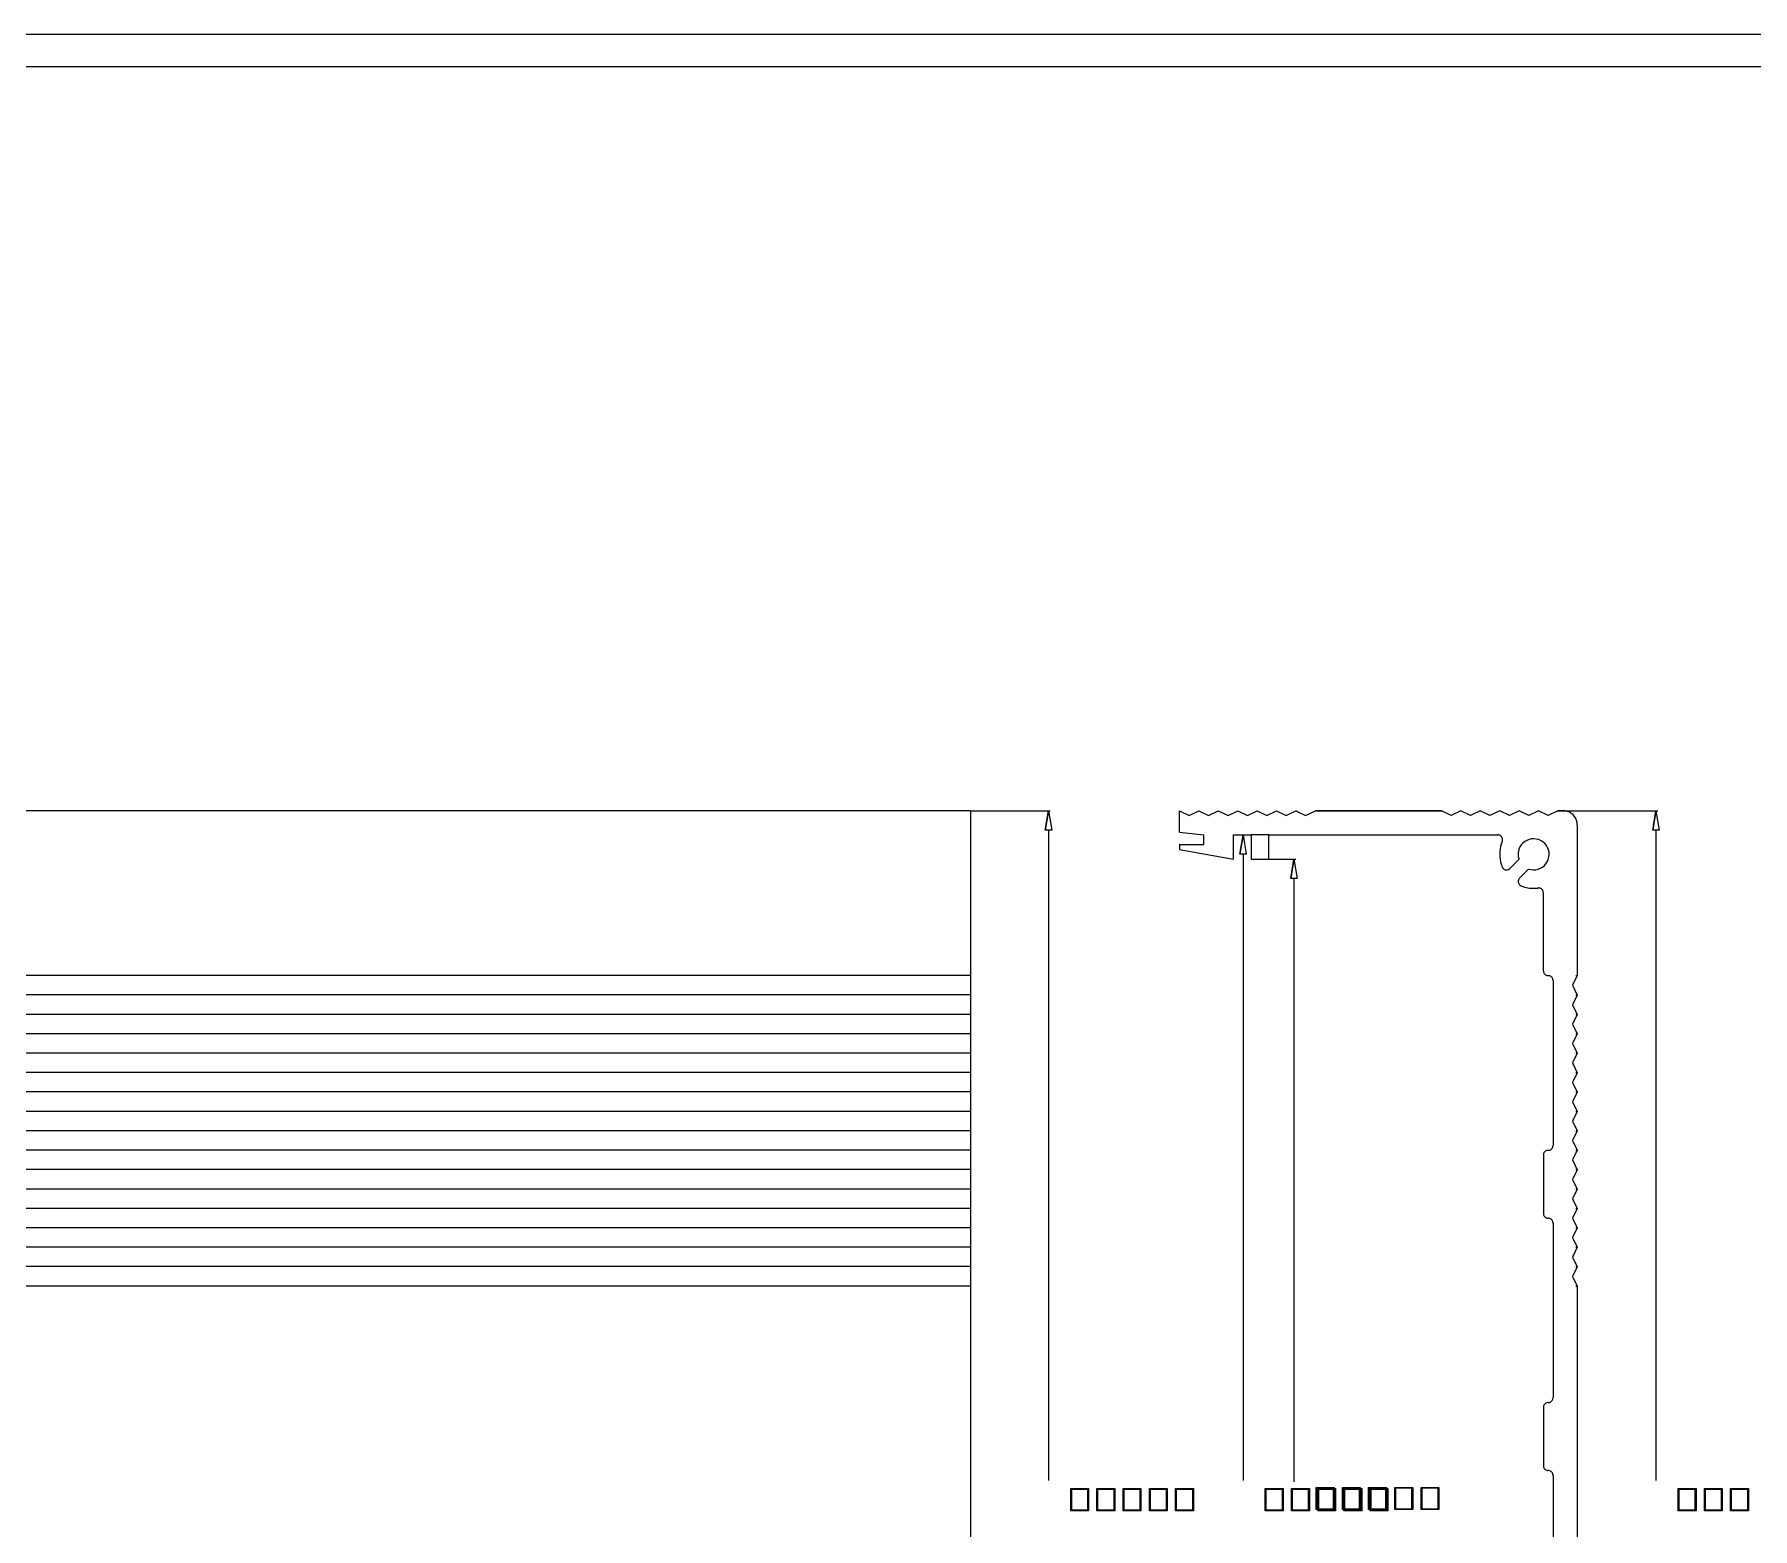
# Model space of a CAD drawing. Header units: metres. Extents: x 0 to 27, y 0 to 13.2.
# Drawn here: x 6.7 to 13.53, y 7.24 to 13.18 of the extents above; entities that cross this region are included whole.
import ezdxf

# ---------------------------------------------------------------- set-up
doc = ezdxf.new("R2010")
doc.units = ezdxf.units.M
doc.linetypes.add('AUSGEZOGEN', pattern=[0])
doc.layers.get('0').update_dxf_attribs({"linetype": 'AUSGEZOGEN'})

msp = doc.modelspace()

# ---------------------------------------------------------------- linework, layer by layer
for points in [[(0, 0), (26.9861, 0), (0, 0), (26.9861, 0), (26.9861, 13.1806), (0, 0), (26.9861, 13.1806), (0, 13.1806), (0, 0)], [(0, 0), (26.9861, 0), (26.9861, 0), (26.9861, 13.1806), (26.9861, 13.1806), (0, 13.1806), (0, 0)], [(0.2681, 0.1292), (26.718, 0.1292), (26.718, 0.1292), (26.718, 13.0513), (26.718, 13.0513), (0.2681, 13.0513), (0.2681, 13.0513), (0.2681, 0.1292)], [(10.4176, 10.0948), (2.7037, 10.0948)], [(10.4176, 10.0948), (10.4176, 4.5022)], [(10.42, 10.0948), (10.7346, 10.0948)], [(10.7148, 10.0177), (10.7277, 10.0948), (10.7148, 10.0177), (10.7277, 10.0948), (10.7277, 10.0948), (10.7148, 10.0177), (10.7277, 10.0948), (10.7405, 10.0177), (10.7148, 10.0177)], [(11.2484, 10.01), (11.2484, 10.0948)], [(11.2484, 10.0948), (11.287, 10.0755), (11.287, 10.0755), (11.3256, 10.0948), (11.3256, 10.0948), (11.3641, 10.0755)], [(11.3641, 10.0755), (11.4027, 10.0948), (11.4027, 10.0948), (11.4413, 10.0755)], [(11.4027, 10.0948), (11.4413, 10.0755), (11.4413, 10.0755), (11.4798, 10.0948)], [(11.4798, 10.0948), (11.5184, 10.0755)], [(11.5184, 10.0755), (11.557, 10.0948), (11.557, 10.0948), (11.5955, 10.0755)], [(11.557, 10.0948), (11.5955, 10.0755), (11.5955, 10.0755), (11.6341, 10.0948)], [(11.6341, 10.0948), (11.6727, 10.0755)], [(11.6727, 10.0755), (11.7113, 10.0948), (11.7113, 10.0948), (11.7498, 10.0755)], [(11.7113, 10.0948), (11.7498, 10.0755), (11.7498, 10.0755), (11.7884, 10.0948)], [(11.7884, 10.0948), (12.2898, 10.0948)], [(12.2898, 10.0948), (11.7884, 10.0948)], [(11.7884, 10.0948), (12.2898, 10.0948)], [(12.3669, 10.0948), (12.3284, 10.0755), (12.3284, 10.0755), (12.2898, 10.0948)], [(12.5212, 10.0948), (12.4827, 10.0755), (12.4827, 10.0755), (12.4441, 10.0948), (12.4441, 10.0948), (12.4055, 10.0755), (12.4055, 10.0755), (12.3669, 10.0948), (12.3669, 10.0948), (12.3284, 10.0755)], [(12.6755, 10.0948), (12.6369, 10.0755), (12.6369, 10.0755), (12.5984, 10.0948), (12.5984, 10.0948), (12.5598, 10.0755), (12.5598, 10.0755), (12.5212, 10.0948), (12.5212, 10.0948), (12.4827, 10.0755)], [(12.7526, 10.0948), (12.7141, 10.0755), (12.7141, 10.0755), (12.6755, 10.0948), (12.6755, 10.0948), (12.6369, 10.0755)], [(12.7526, 10.0948), (12.7719, 10.0948)], [(12.7719, 10.0948), (12.7526, 10.0948)], [(12.7526, 10.0948), (12.7719, 10.0948)], [(12.7647, 10.0948), (13.1495, 10.0948)], [(12.8298, 10.037), (12.829, 10.0464), (12.8268, 10.0553), (12.8233, 10.0636), (12.8186, 10.0711), (12.8128, 10.0779), (12.8061, 10.0837), (12.7985, 10.0884), (12.7902, 10.0919), (12.7813, 10.0941), (12.7719, 10.0948)], [(13.1297, 10.0177), (13.1426, 10.0948), (13.1297, 10.0177), (13.1426, 10.0948), (13.1426, 10.0948), (13.1297, 10.0177), (13.1426, 10.0948), (13.1554, 10.0177), (13.1297, 10.0177)], [(10.7277, 10.0177), (10.7277, 7.4322)], [(11.2484, 10.01), (11.3448, 9.9984)], [(11.2484, 9.9598), (11.3448, 9.9598), (11.3448, 9.9598), (11.3448, 9.9984)], [(11.4633, 9.9984), (11.5327, 9.9984)], [(11.4633, 9.902), (11.4633, 9.9984)], [(11.4882, 9.9213), (11.5011, 9.9984), (11.4882, 9.9213), (11.5011, 9.9984), (11.5011, 9.9984), (11.4882, 9.9213), (11.5011, 9.9984), (11.5139, 9.9213), (11.4882, 9.9213)], [(11.5004, 9.9984), (11.508, 9.9984)], [(11.5327, 9.902), (11.6033, 9.902), (11.6033, 9.902), (11.6033, 9.9984), (11.6033, 9.9984), (11.5327, 9.9984), (11.5327, 9.9984), (11.5327, 9.902)], [(11.6033, 9.9984), (12.5132, 9.9984)], [(12.5311, 9.9719), (12.532, 9.9749), (12.5324, 9.9779), (12.5324, 9.9809), (12.5319, 9.9838), (12.531, 9.9866), (12.5296, 9.9893), (12.5278, 9.9917), (12.5257, 9.9938), (12.5232, 9.9956), (12.5204, 9.997), (12.5204, 9.997), (12.5197, 9.9973), (12.519, 9.9975), (12.5183, 9.9977), (12.5176, 9.9979), (12.5169, 9.998), (12.5162, 9.9982), (12.5154, 9.9983), (12.5147, 9.9983), (12.5139, 9.9984), (12.5132, 9.9984)], [(12.6361, 9.8629), (12.6458, 9.8604), (12.6555, 9.8595), (12.6651, 9.8602), (12.6744, 9.8623), (12.6832, 9.8658), (12.6914, 9.8705), (12.6988, 9.8766), (12.7052, 9.8837), (12.7105, 9.8919), (12.7145, 9.9011), (12.7145, 9.9011), (12.7171, 9.9108), (12.7179, 9.9206), (12.7173, 9.9302), (12.7152, 9.9394), (12.7117, 9.9483), (12.7069, 9.9564), (12.7009, 9.9638), (12.6938, 9.9702), (12.6856, 9.9756), (12.6764, 9.9796), (12.6764, 9.9796), (12.6666, 9.9821), (12.6569, 9.983), (12.6473, 9.9823), (12.638, 9.9802), (12.6292, 9.9768), (12.621, 9.972), (12.6137, 9.966), (12.6072, 9.9588), (12.6019, 9.9506), (12.5979, 9.9414), (12.5979, 9.9414), (12.5967, 9.9375), (12.5957, 9.9335), (12.595, 9.9294), (12.5946, 9.9253), (12.5945, 9.9213), (12.5946, 9.9172), (12.595, 9.9131), (12.5957, 9.9091), (12.5967, 9.9051), (12.5979, 9.9011)], [(12.8298, 10.037), (12.8298, 9.4391)], [(13.1426, 10.0177), (13.1426, 7.4322)], [(11.2484, 9.9598), (11.2484, 9.9405), (11.2484, 9.9405), (11.4633, 9.902)], [(11.5011, 9.9213), (11.5011, 7.4322)], [(12.5311, 9.9719), (12.5276, 9.9622), (12.5248, 9.9523), (12.5229, 9.9423), (12.5217, 9.9321), (12.5212, 9.922), (12.5216, 9.9118), (12.5227, 9.9017), (12.5245, 9.8916), (12.5271, 9.8817), (12.5305, 9.872)], [(11.5704, 9.902), (11.7105, 9.902)], [(11.6907, 9.8248), (11.7035, 9.902), (11.6907, 9.8248), (11.7035, 9.902), (11.7035, 9.902), (11.6907, 9.8248), (11.7035, 9.902), (11.7164, 9.8248), (11.6907, 9.8248)], [(12.5305, 9.872), (12.5319, 9.8691), (12.5337, 9.8666), (12.5358, 9.8645), (12.5382, 9.8627), (12.5408, 9.8613), (12.5436, 9.8603), (12.5465, 9.8598), (12.5495, 9.8597), (12.5525, 9.8601), (12.5555, 9.861), (12.5555, 9.861), (12.5563, 9.8614), (12.557, 9.8617), (12.5577, 9.862), (12.5584, 9.8624), (12.5591, 9.8629), (12.5597, 9.8633), (12.5604, 9.8638), (12.561, 9.8643), (12.5616, 9.8648), (12.5621, 9.8654)], [(12.5979, 9.9011), (12.5621, 9.8654)], [(12.6361, 9.8629), (12.6003, 9.8272)], [(11.7035, 9.8248), (11.7035, 7.4274)], [(12.6003, 9.8272), (12.5983, 9.8248), (12.5967, 9.8222), (12.5956, 9.8194), (12.5949, 9.8165), (12.5947, 9.8135), (12.5949, 9.8106), (12.5956, 9.8077), (12.5967, 9.8049), (12.5983, 9.8023), (12.6003, 9.7999), (12.6003, 9.7999), (12.6009, 9.7994), (12.6015, 9.7988), (12.6021, 9.7983), (12.6027, 9.7979), (12.6034, 9.7974), (12.6041, 9.797), (12.6048, 9.7966), (12.6055, 9.7962), (12.6062, 9.7959), (12.6069, 9.7956)], [(12.6069, 9.7956), (12.6133, 9.7933), (12.6197, 9.7913), (12.6262, 9.7896), (12.6328, 9.7883), (12.6395, 9.7873), (12.6462, 9.7866), (12.6529, 9.7863), (12.6596, 9.7863), (12.6664, 9.7866), (12.6731, 9.7873)], [(12.6948, 9.7682), (12.6945, 9.7713), (12.6938, 9.7743), (12.6926, 9.7771), (12.6911, 9.7796), (12.6891, 9.7818), (12.6869, 9.7838), (12.6844, 9.7853), (12.6816, 9.7865), (12.6786, 9.7872), (12.6755, 9.7875), (12.6755, 9.7875), (12.6753, 9.7875), (12.675, 9.7875), (12.6748, 9.7875), (12.6745, 9.7874), (12.6743, 9.7874), (12.6741, 9.7874), (12.6738, 9.7874), (12.6736, 9.7874), (12.6733, 9.7874), (12.6731, 9.7873)], [(12.6948, 9.4584), (12.6948, 9.7682)], [(10.4176, 9.4394), (2.7037, 9.4394)], [(12.6948, 9.4584), (12.695, 9.4553), (12.6958, 9.4523), (12.6969, 9.4496), (12.6985, 9.447), (12.7004, 9.4448), (12.7027, 9.4429), (12.7052, 9.4413), (12.708, 9.4401), (12.7109, 9.4394), (12.7141, 9.4391)], [(12.7334, 9.4199), (12.7331, 9.423), (12.7324, 9.4259), (12.7312, 9.4287), (12.7296, 9.4312), (12.7277, 9.4335), (12.7255, 9.4354), (12.7229, 9.437), (12.7202, 9.4382), (12.7172, 9.4389), (12.7141, 9.4391)], [(12.7141, 9.4391), (12.7141, 9.4391)], [(12.8298, 9.4391), (12.8105, 9.4006), (12.8105, 9.4006), (12.8298, 9.362), (12.8298, 9.362), (12.8105, 9.3234), (12.8105, 9.3234), (12.8298, 9.2849), (12.8298, 9.2849), (12.8105, 9.2463), (12.8105, 9.2463), (12.8298, 9.2077), (12.8298, 9.2077), (12.8105, 9.1691), (12.8105, 9.1691), (12.8298, 9.1306), (12.8298, 9.1306), (12.8105, 9.092), (12.8105, 9.092), (12.8298, 9.0534), (12.8298, 9.0534), (12.8105, 9.0149), (12.8105, 9.0149), (12.8298, 8.9763), (12.8298, 8.9763), (12.8105, 8.9377), (12.8105, 8.9377), (12.8298, 8.8992)], [(12.8239, 9.4394), (12.8298, 9.4394)], [(10.4176, 9.3623), (2.7037, 9.3623)], [(12.7334, 9.4199), (12.7334, 8.7642)], [(12.8239, 9.3623), (12.8296, 9.3623)], [(10.4176, 9.2852), (2.7037, 9.2852)], [(12.8239, 9.2852), (12.8296, 9.2852)], [(10.4176, 9.208), (2.7037, 9.208)], [(12.8239, 9.208), (12.8296, 9.208)], [(10.4176, 9.1309), (2.7037, 9.1309)], [(12.8239, 9.1309), (12.8296, 9.1309)], [(10.4176, 9.0537), (2.7037, 9.0537)], [(12.8239, 9.0537), (12.8296, 9.0537)], [(10.4176, 8.9766), (2.7037, 8.9766)], [(12.8239, 8.9766), (12.8296, 8.9766)], [(10.4176, 8.8995), (2.7037, 8.8995)], [(12.8298, 8.8992), (12.8105, 8.8606), (12.8105, 8.8606), (12.8298, 8.822), (12.8298, 8.822), (12.8105, 8.7834), (12.8105, 8.7834), (12.8298, 8.7449), (12.8298, 8.7449), (12.8105, 8.7063), (12.8105, 8.7063), (12.8298, 8.6677), (12.8298, 8.6677), (12.8105, 8.6292), (12.8105, 8.6292), (12.8298, 8.5906), (12.8298, 8.5906), (12.8105, 8.552), (12.8105, 8.552), (12.8298, 8.5135), (12.8298, 8.5135), (12.8105, 8.4749), (12.8105, 8.4749), (12.8298, 8.4363), (12.8298, 8.4363), (12.8105, 8.3978), (12.8105, 8.3978), (12.8298, 8.3592), (12.8298, 8.3592), (12.8105, 8.3206), (12.8105, 8.3206), (12.8298, 8.282), (12.8298, 8.282), (12.8105, 8.2435), (12.8105, 8.2435), (12.8298, 8.2049)], [(12.8239, 8.8995), (12.8296, 8.8995)], [(10.4176, 8.8223), (2.7037, 8.8223)], [(12.8239, 8.8223), (12.8296, 8.8223)], [(10.4176, 8.7455), (2.7037, 8.7455)], [(12.7141, 8.7449), (12.7109, 8.7446), (12.708, 8.7439), (12.7052, 8.7427), (12.7027, 8.7412), (12.7004, 8.7392), (12.6985, 8.737), (12.6969, 8.7345), (12.6958, 8.7317), (12.695, 8.7287), (12.6948, 8.7256)], [(12.7141, 8.7449), (12.7172, 8.7451), (12.7202, 8.7459), (12.7229, 8.747), (12.7255, 8.7486), (12.7277, 8.7505), (12.7296, 8.7528), (12.7312, 8.7553), (12.7324, 8.7581), (12.7331, 8.761), (12.7334, 8.7642)], [(12.7141, 8.7449), (12.7141, 8.7449)], [(12.8237, 8.7455), (12.8295, 8.7455)], [(12.6948, 8.7256), (12.6948, 8.4942)], [(10.4176, 8.6687), (2.7037, 8.6687)], [(12.8236, 8.6687), (12.8293, 8.6687)], [(10.4176, 8.5909), (2.7037, 8.5909)], [(12.8239, 8.5909), (12.8296, 8.5909)], [(10.4176, 8.5138), (2.7037, 8.5138)], [(12.6948, 8.4942), (12.695, 8.491), (12.6958, 8.4881), (12.6969, 8.4853), (12.6985, 8.4828), (12.7004, 8.4805), (12.7027, 8.4786), (12.7052, 8.477), (12.708, 8.4759), (12.7109, 8.4751), (12.7141, 8.4749)], [(12.7334, 8.4556), (12.7331, 8.4587), (12.7324, 8.4617), (12.7312, 8.4645), (12.7296, 8.467), (12.7277, 8.4692), (12.7255, 8.4712), (12.7229, 8.4727), (12.7202, 8.4739), (12.7172, 8.4746), (12.7141, 8.4749)], [(12.7141, 8.4749), (12.7141, 8.4749)], [(12.8239, 8.5138), (12.8296, 8.5138)], [(10.4176, 8.4366), (2.7037, 8.4366)], [(12.7334, 8.4556), (12.7334, 7.7614)], [(12.8239, 8.4366), (12.8296, 8.4366)], [(10.4176, 8.3595), (2.7037, 8.3595)], [(12.8239, 8.3595), (12.8296, 8.3595)], [(10.4176, 8.2823), (2.7037, 8.2823)], [(12.8239, 8.2823), (12.8296, 8.2823)], [(10.4176, 8.2052), (2.7037, 8.2052)], [(12.8239, 8.2052), (12.8296, 8.2052)], [(12.8298, 8.2049), (12.8298, 6.3921)], [(12.7141, 7.7421), (12.7109, 7.7418), (12.708, 7.7411), (12.7052, 7.7399), (12.7027, 7.7383), (12.7004, 7.7364), (12.6985, 7.7342), (12.6969, 7.7316), (12.6958, 7.7289), (12.695, 7.7259), (12.6948, 7.7228)], [(12.6948, 7.7228), (12.6948, 7.4914)], [(12.7141, 7.7421), (12.7172, 7.7423), (12.7202, 7.743), (12.7229, 7.7442), (12.7255, 7.7458), (12.7277, 7.7477), (12.7296, 7.75), (12.7312, 7.7525), (12.7324, 7.7553), (12.7331, 7.7582), (12.7334, 7.7614)], [(12.7141, 7.7421), (12.7141, 7.7421)], [(12.6948, 7.4914), (12.695, 7.4882), (12.6958, 7.4853), (12.6969, 7.4825), (12.6985, 7.48), (12.7004, 7.4777), (12.7027, 7.4758), (12.7052, 7.4742), (12.708, 7.4731), (12.7109, 7.4723), (12.7141, 7.4721)], [(12.7334, 7.4528), (12.7331, 7.4559), (12.7324, 7.4589), (12.7312, 7.4617), (12.7296, 7.4642), (12.7277, 7.4664), (12.7255, 7.4684), (12.7229, 7.4699), (12.7202, 7.4711), (12.7172, 7.4718), (12.7141, 7.4721)], [(12.7141, 7.4721), (12.7141, 7.4721)], [(12.7334, 7.4528), (12.7334, 6.1414)], [(10.8161, 7.3124), (10.8161, 7.3999), (10.8161, 7.3999), (10.8869, 7.3999), (10.8869, 7.3999), (10.8869, 7.3124), (10.8869, 7.3124), (10.8161, 7.3124)], [(10.8188, 7.3151), (10.8841, 7.3151), (10.8841, 7.3151), (10.8841, 7.3971), (10.8841, 7.3971), (10.8188, 7.3971), (10.8188, 7.3971), (10.8188, 7.3151)], [(10.9202, 7.3124), (10.9202, 7.3999), (10.9202, 7.3999), (10.9911, 7.3999), (10.9911, 7.3999), (10.9911, 7.3124), (10.9911, 7.3124), (10.9202, 7.3124)], [(10.923, 7.3151), (10.9883, 7.3151), (10.9883, 7.3151), (10.9883, 7.3971), (10.9883, 7.3971), (10.923, 7.3971), (10.923, 7.3971), (10.923, 7.3151)], [(11.0244, 7.3124), (11.0244, 7.3999), (11.0244, 7.3999), (11.0952, 7.3999), (11.0952, 7.3999), (11.0952, 7.3124), (11.0952, 7.3124), (11.0244, 7.3124)], [(11.0272, 7.3151), (11.0925, 7.3151), (11.0925, 7.3151), (11.0925, 7.3971), (11.0925, 7.3971), (11.0272, 7.3971), (11.0272, 7.3971), (11.0272, 7.3151)], [(11.1286, 7.3124), (11.1286, 7.3999), (11.1286, 7.3999), (11.1994, 7.3999), (11.1994, 7.3999), (11.1994, 7.3124), (11.1994, 7.3124), (11.1286, 7.3124)], [(11.1313, 7.3151), (11.1966, 7.3151), (11.1966, 7.3151), (11.1966, 7.3971), (11.1966, 7.3971), (11.1313, 7.3971), (11.1313, 7.3971), (11.1313, 7.3151)], [(11.2327, 7.3124), (11.2327, 7.3999), (11.2327, 7.3999), (11.3036, 7.3999), (11.3036, 7.3999), (11.3036, 7.3124), (11.3036, 7.3124), (11.2327, 7.3124)], [(11.2355, 7.3151), (11.3008, 7.3151), (11.3008, 7.3151), (11.3008, 7.3971), (11.3008, 7.3971), (11.2355, 7.3971), (11.2355, 7.3971), (11.2355, 7.3151)], [(11.5895, 7.3124), (11.5895, 7.3999), (11.5895, 7.3999), (11.6603, 7.3999), (11.6603, 7.3999), (11.6603, 7.3124), (11.6603, 7.3124), (11.5895, 7.3124)], [(11.5922, 7.3151), (11.6575, 7.3151), (11.6575, 7.3151), (11.6575, 7.3971), (11.6575, 7.3971), (11.5922, 7.3971), (11.5922, 7.3971), (11.5922, 7.3151)], [(11.6936, 7.3124), (11.6936, 7.3999), (11.6936, 7.3999), (11.7645, 7.3999), (11.7645, 7.3999), (11.7645, 7.3124), (11.7645, 7.3124), (11.6936, 7.3124)], [(11.6964, 7.3151), (11.7617, 7.3151), (11.7617, 7.3151), (11.7617, 7.3971), (11.7617, 7.3971), (11.6964, 7.3971), (11.6964, 7.3971), (11.6964, 7.3151)], [(11.7919, 7.3172), (11.7919, 7.4047), (11.7919, 7.4047), (11.8628, 7.4047), (11.8628, 7.4047), (11.8628, 7.3172), (11.8628, 7.3172), (11.7919, 7.3172)], [(11.7947, 7.32), (11.86, 7.32), (11.86, 7.32), (11.86, 7.4019), (11.86, 7.4019), (11.7947, 7.4019), (11.7947, 7.4019), (11.7947, 7.32)], [(11.7978, 7.3124), (11.7978, 7.3999), (11.7978, 7.3999), (11.8686, 7.3999), (11.8686, 7.3999), (11.8686, 7.3124), (11.8686, 7.3124), (11.7978, 7.3124)], [(11.8006, 7.3151), (11.8659, 7.3151), (11.8659, 7.3151), (11.8659, 7.3971), (11.8659, 7.3971), (11.8006, 7.3971), (11.8006, 7.3971), (11.8006, 7.3151)], [(11.8961, 7.3172), (11.8961, 7.4047), (11.8961, 7.4047), (11.9669, 7.4047), (11.9669, 7.4047), (11.9669, 7.3172), (11.9669, 7.3172), (11.8961, 7.3172)], [(11.8989, 7.32), (11.9642, 7.32), (11.9642, 7.32), (11.9642, 7.4019), (11.9642, 7.4019), (11.8989, 7.4019), (11.8989, 7.4019), (11.8989, 7.32)], [(11.902, 7.3124), (11.902, 7.3999), (11.902, 7.3999), (11.9728, 7.3999), (11.9728, 7.3999), (11.9728, 7.3124), (11.9728, 7.3124), (11.902, 7.3124)], [(11.9047, 7.3151), (11.97, 7.3151), (11.97, 7.3151), (11.97, 7.3971), (11.97, 7.3971), (11.9047, 7.3971), (11.9047, 7.3971), (11.9047, 7.3151)], [(12.0003, 7.3172), (12.0003, 7.4047), (12.0003, 7.4047), (12.0711, 7.4047), (12.0711, 7.4047), (12.0711, 7.3172), (12.0711, 7.3172), (12.0003, 7.3172)], [(12.003, 7.32), (12.0683, 7.32), (12.0683, 7.32), (12.0683, 7.4019), (12.0683, 7.4019), (12.003, 7.4019), (12.003, 7.4019), (12.003, 7.32)], [(12.0061, 7.3124), (12.0061, 7.3999), (12.0061, 7.3999), (12.077, 7.3999), (12.077, 7.3999), (12.077, 7.3124), (12.077, 7.3124), (12.0061, 7.3124)], [(12.0089, 7.3151), (12.0742, 7.3151), (12.0742, 7.3151), (12.0742, 7.3971), (12.0742, 7.3971), (12.0089, 7.3971), (12.0089, 7.3971), (12.0089, 7.3151)], [(12.1044, 7.3172), (12.1044, 7.4047), (12.1044, 7.4047), (12.1753, 7.4047), (12.1753, 7.4047), (12.1753, 7.3172), (12.1753, 7.3172), (12.1044, 7.3172)], [(12.1072, 7.32), (12.1725, 7.32), (12.1725, 7.32), (12.1725, 7.4019), (12.1725, 7.4019), (12.1072, 7.4019), (12.1072, 7.4019), (12.1072, 7.32)], [(12.2086, 7.3172), (12.2086, 7.4047), (12.2086, 7.4047), (12.2794, 7.4047), (12.2794, 7.4047), (12.2794, 7.3172), (12.2794, 7.3172), (12.2086, 7.3172)], [(12.2114, 7.32), (12.2767, 7.32), (12.2767, 7.32), (12.2767, 7.4019), (12.2767, 7.4019), (12.2114, 7.4019), (12.2114, 7.4019), (12.2114, 7.32)], [(13.231, 7.3124), (13.231, 7.3999), (13.231, 7.3999), (13.3018, 7.3999), (13.3018, 7.3999), (13.3018, 7.3124), (13.3018, 7.3124), (13.231, 7.3124)], [(13.2337, 7.3151), (13.299, 7.3151), (13.299, 7.3151), (13.299, 7.3971), (13.299, 7.3971), (13.2337, 7.3971), (13.2337, 7.3971), (13.2337, 7.3151)], [(13.3351, 7.3124), (13.3351, 7.3999), (13.3351, 7.3999), (13.406, 7.3999), (13.406, 7.3999), (13.406, 7.3124), (13.406, 7.3124), (13.3351, 7.3124)], [(13.3379, 7.3151), (13.4032, 7.3151), (13.4032, 7.3151), (13.4032, 7.3971), (13.4032, 7.3971), (13.3379, 7.3971), (13.3379, 7.3971), (13.3379, 7.3151)], [(13.4393, 7.3124), (13.4393, 7.3999), (13.4393, 7.3999), (13.5101, 7.3999), (13.5101, 7.3999), (13.5101, 7.3124), (13.5101, 7.3124), (13.4393, 7.3124)], [(13.4421, 7.3151), (13.5074, 7.3151), (13.5074, 7.3151), (13.5074, 7.3971), (13.5074, 7.3971), (13.4421, 7.3971), (13.4421, 7.3971), (13.4421, 7.3151)]]:
    msp.add_lwpolyline(points)

doc.saveas('drawing.dxf')
